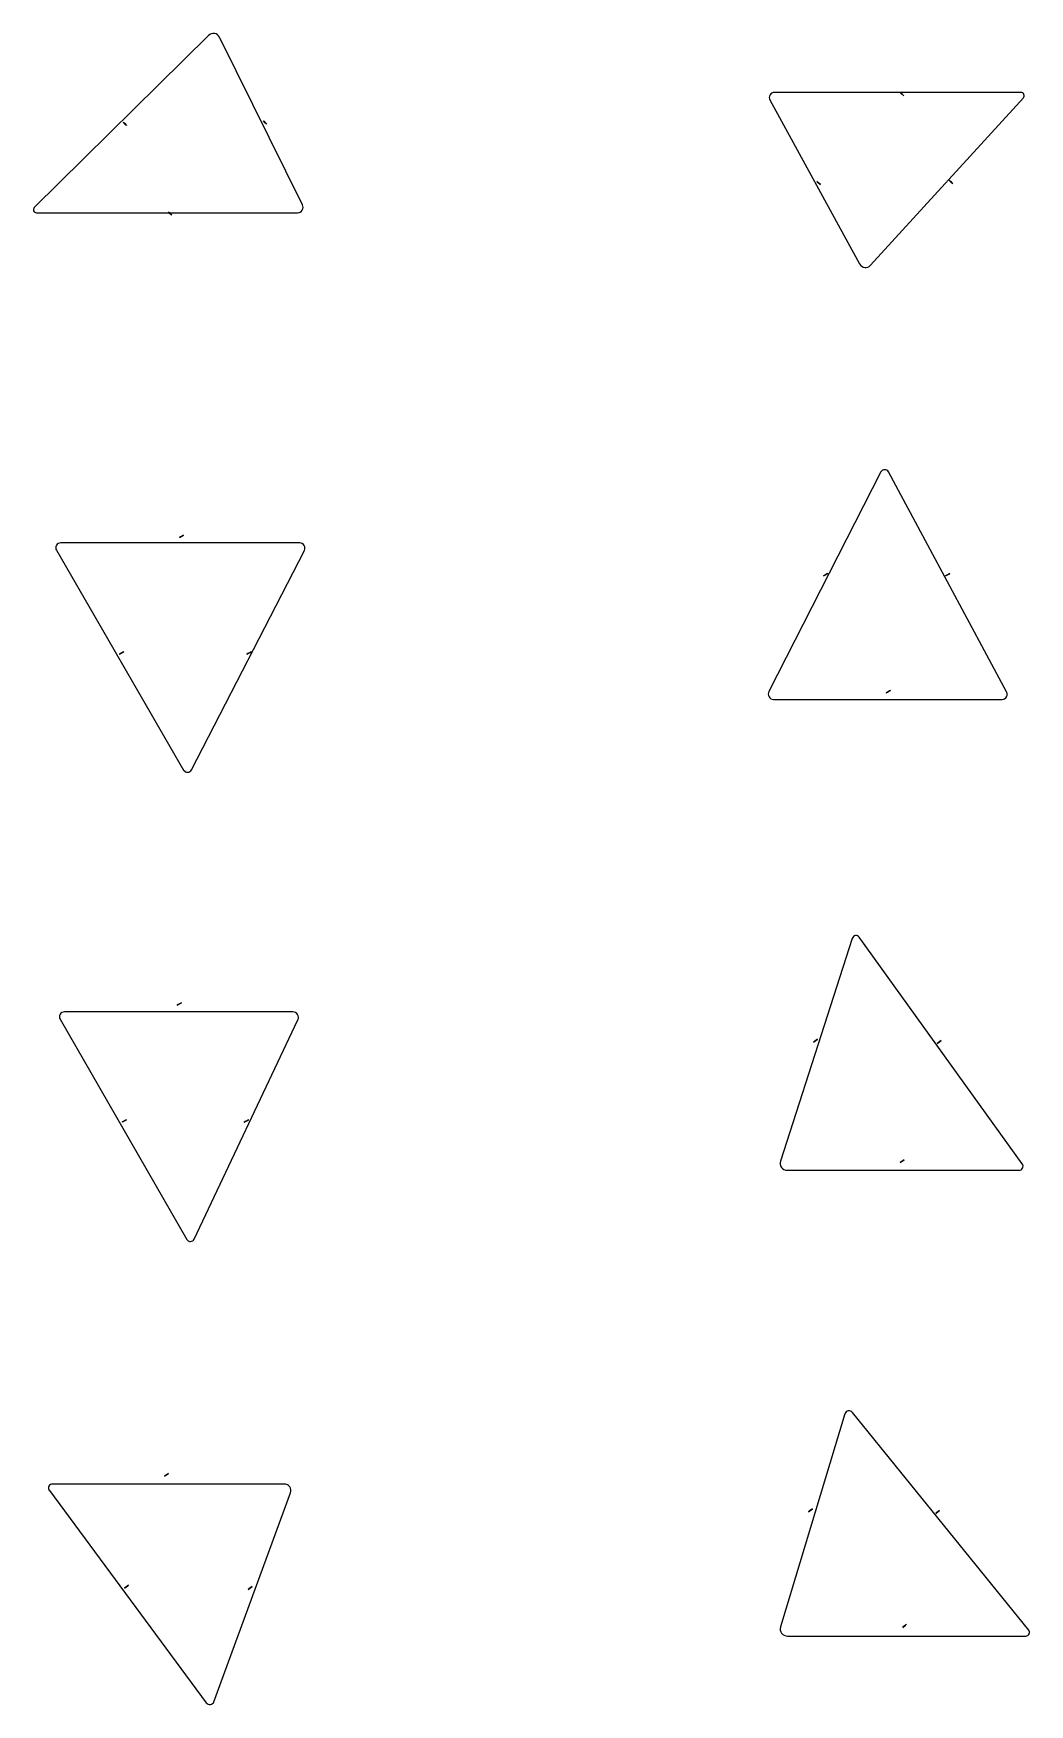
# Model space of a CAD drawing. Header units: metres. Extents: x -1 to 145, y -1 to 19.
# Drawn here: x 53.36 to 57.61, y 7.38 to 14.51 of the extents above; entities that cross this region are included whole.
import ezdxf

# ---------------------------------------------------------------- set-up
doc = ezdxf.new("R2010")
doc.units = ezdxf.units.M
doc.layers.add('LABELS', color=1, linetype='CONTINUOUS')
doc.layers.add('SHAPES', color=3, linetype='CONTINUOUS')

msp = doc.modelspace()

# ---------------------------------------------------------------- linework, layer by layer
at = {"layer": 'LABELS'}
for p, q in [((57.0576, 14.2538), (57.0599, 14.2517)), ((57.0636, 14.2483), (57.0576, 14.2538)), ((57.0576, 14.2538), (57.0599, 14.2517)), ((57.0636, 14.2483), (57.0576, 14.2538)), ((57.0599, 14.2517), (57.0606, 14.251)), ((57.0606, 14.251), (57.0599, 14.2517)), ((57.0599, 14.2517), (57.0646, 14.2474)), ((57.0677, 14.2446), (57.0599, 14.2517)), ((57.0599, 14.2517), (57.0684, 14.244)), ((57.0606, 14.251), (57.0599, 14.2517)), ((57.0599, 14.2517), (57.0646, 14.2474)), ((57.0677, 14.2446), (57.0599, 14.2517)), ((57.0599, 14.2517), (57.0684, 14.244)), ((57.0606, 14.251), (57.066, 14.2461)), ((57.066, 14.2461), (57.0606, 14.251)), ((57.066, 14.2461), (57.0606, 14.251)), ((57.067, 14.2452), (57.0623, 14.2495)), ((57.0623, 14.2495), (57.066, 14.2461)), ((57.0684, 14.244), (57.0623, 14.2495)), ((57.067, 14.2452), (57.0623, 14.2495)), ((57.0623, 14.2495), (57.066, 14.2461)), ((57.066, 14.2461), (57.0636, 14.2483)), ((57.066, 14.2461), (57.0636, 14.2483)), ((57.066, 14.2461), (57.0646, 14.2474)), ((57.0646, 14.2474), (57.07, 14.2424)), ((57.0646, 14.2474), (57.07, 14.2424)), ((57.0646, 14.2474), (57.07, 14.2424)), ((57.0707, 14.2418), (57.066, 14.2461)), ((57.0707, 14.2418), (57.066, 14.2461)), ((57.0731, 14.2397), (57.067, 14.2452)), ((57.0731, 14.2397), (57.067, 14.2452)), ((57.0684, 14.244), (57.0731, 14.2397)), ((57.0684, 14.244), (57.0731, 14.2397)), ((57.07, 14.2424), (57.0707, 14.2418)), ((57.07, 14.2424), (57.0707, 14.2418)), ((57.07, 14.2424), (57.0707, 14.2418)), ((53.7465, 14.1272), (53.7494, 14.1243)), ((53.7523, 14.1213), (53.7465, 14.1272)), ((53.7465, 14.1272), (53.7489, 14.1249)), ((53.7465, 14.1272), (53.7489, 14.1249)), ((53.7523, 14.1213), (53.7465, 14.1272)), ((53.7523, 14.1213), (53.7465, 14.1272)), ((53.7465, 14.1272), (53.7489, 14.1249)), ((53.7494, 14.1243), (53.7489, 14.1249)), ((53.7489, 14.1249), (53.7535, 14.1205)), ((53.7564, 14.1176), (53.7489, 14.1249)), ((53.7489, 14.1249), (53.7587, 14.1154)), ((53.7494, 14.1243), (53.7489, 14.1249)), ((53.7489, 14.1249), (53.7535, 14.1205)), ((53.7564, 14.1176), (53.7489, 14.1249)), ((53.7489, 14.1249), (53.757, 14.1169)), ((53.7489, 14.1249), (53.7616, 14.1125)), ((53.7494, 14.1243), (53.7489, 14.1249)), ((53.7489, 14.1249), (53.7535, 14.1205)), ((53.7564, 14.1176), (53.7489, 14.1249)), ((53.7494, 14.1243), (53.7546, 14.1191)), ((53.7546, 14.1191), (53.7494, 14.1243)), ((53.7546, 14.1191), (53.7494, 14.1243)), ((53.7546, 14.1191), (53.7494, 14.1243)), ((53.757, 14.1169), (53.7512, 14.1227)), ((53.7558, 14.1183), (53.7512, 14.1227)), ((53.7512, 14.1227), (53.7546, 14.1191)), ((53.757, 14.1169), (53.7512, 14.1227)), ((53.7546, 14.1191), (53.7523, 14.1213)), ((53.7546, 14.1191), (53.7523, 14.1213)), ((53.7535, 14.1205), (53.7587, 14.1154)), ((53.7535, 14.1205), (53.7587, 14.1154)), ((53.7535, 14.1205), (53.7587, 14.1154)), ((53.7546, 14.1191), (53.7593, 14.1147)), ((53.7593, 14.1147), (53.7546, 14.1191)), ((53.7593, 14.1147), (53.7546, 14.1191)), ((53.7593, 14.1147), (53.7546, 14.1191)), ((53.7587, 14.1154), (53.7558, 14.1183)), ((53.7616, 14.1125), (53.7558, 14.1183)), ((53.7616, 14.1125), (53.7558, 14.1183)), ((53.757, 14.1169), (53.7616, 14.1125)), ((53.7593, 14.1147), (53.7587, 14.1154)), ((53.7587, 14.1154), (53.7593, 14.1147)), ((53.7587, 14.1154), (53.7593, 14.1147)), ((53.7587, 14.1154), (53.7593, 14.1147)), ((54.343, 14.1327), (54.3459, 14.1298)), ((54.3488, 14.1269), (54.343, 14.1327)), ((54.343, 14.1327), (54.3454, 14.1305)), ((54.343, 14.1327), (54.3454, 14.1305)), ((54.3488, 14.1269), (54.343, 14.1327)), ((54.3488, 14.1269), (54.343, 14.1327)), ((54.343, 14.1327), (54.3454, 14.1305)), ((54.3459, 14.1298), (54.3454, 14.1305)), ((54.3454, 14.1305), (54.35, 14.126)), ((54.3529, 14.1231), (54.3454, 14.1305)), ((54.3454, 14.1305), (54.3552, 14.1209)), ((54.3459, 14.1298), (54.3454, 14.1305)), ((54.3454, 14.1305), (54.35, 14.126)), ((54.3529, 14.1231), (54.3454, 14.1305)), ((54.3454, 14.1305), (54.3535, 14.1224)), ((54.3454, 14.1305), (54.3581, 14.118)), ((54.3459, 14.1298), (54.3511, 14.1247)), ((54.3511, 14.1247), (54.3459, 14.1298)), ((54.3511, 14.1247), (54.3459, 14.1298)), ((54.3511, 14.1247), (54.3459, 14.1298)), ((54.3459, 14.1298), (54.3552, 14.1209)), ((54.3535, 14.1224), (54.3477, 14.1283)), ((54.3523, 14.1238), (54.3477, 14.1283)), ((54.3477, 14.1283), (54.3511, 14.1247)), ((54.3535, 14.1224), (54.3477, 14.1283)), ((54.3511, 14.1247), (54.3488, 14.1269)), ((54.3511, 14.1247), (54.3488, 14.1269)), ((54.35, 14.126), (54.3552, 14.1209)), ((54.35, 14.126), (54.3552, 14.1209)), ((54.3511, 14.1247), (54.3558, 14.1202)), ((54.3558, 14.1202), (54.3511, 14.1247)), ((54.3558, 14.1202), (54.3511, 14.1247)), ((54.3552, 14.1209), (54.3523, 14.1238)), ((54.3581, 14.118), (54.3523, 14.1238)), ((54.3581, 14.118), (54.3523, 14.1238)), ((54.3581, 14.118), (54.3523, 14.1238)), ((54.3535, 14.1224), (54.3581, 14.118)), ((54.3558, 14.1202), (54.3552, 14.1209)), ((54.3552, 14.1209), (54.3558, 14.1202)), ((54.3552, 14.1209), (54.3558, 14.1202)), ((54.3552, 14.1209), (54.3581, 14.118)), ((56.7019, 13.875), (56.7049, 13.8723)), ((56.7079, 13.8695), (56.7019, 13.875)), ((56.7019, 13.875), (56.7042, 13.8729)), ((56.7019, 13.875), (56.7042, 13.8729)), ((56.7079, 13.8695), (56.7019, 13.875)), ((56.7079, 13.8695), (56.7019, 13.875)), ((56.7019, 13.875), (56.7042, 13.8729)), ((56.7049, 13.8723), (56.7042, 13.8729)), ((56.7042, 13.8729), (56.7089, 13.8686)), ((56.712, 13.8658), (56.7042, 13.8729)), ((56.7042, 13.8729), (56.7143, 13.8636)), ((56.7049, 13.8723), (56.7042, 13.8729)), ((56.7042, 13.8729), (56.7089, 13.8686)), ((56.712, 13.8658), (56.7042, 13.8729)), ((56.7042, 13.8729), (56.7126, 13.8652)), ((56.7042, 13.8729), (56.7174, 13.8609)), ((56.7049, 13.8723), (56.7103, 13.8673)), ((56.7103, 13.8673), (56.7049, 13.8723)), ((56.7103, 13.8673), (56.7049, 13.8723)), ((56.7103, 13.8673), (56.7049, 13.8723)), ((56.7049, 13.8723), (56.7143, 13.8636)), ((56.7126, 13.8652), (56.7066, 13.8707)), ((56.7113, 13.8664), (56.7066, 13.8707)), ((56.7066, 13.8707), (56.7103, 13.8673)), ((56.7126, 13.8652), (56.7066, 13.8707)), ((56.7103, 13.8673), (56.7079, 13.8695)), ((56.7103, 13.8673), (56.7079, 13.8695)), ((56.7089, 13.8686), (56.7143, 13.8636)), ((56.7089, 13.8686), (56.7143, 13.8636)), ((56.7103, 13.8673), (56.715, 13.863)), ((56.715, 13.863), (56.7103, 13.8673)), ((56.715, 13.863), (56.7103, 13.8673)), ((56.7143, 13.8636), (56.7113, 13.8664)), ((56.7174, 13.8609), (56.7113, 13.8664)), ((56.7174, 13.8609), (56.7113, 13.8664)), ((56.7174, 13.8609), (56.7113, 13.8664)), ((56.7126, 13.8652), (56.7174, 13.8609)), ((56.715, 13.863), (56.7143, 13.8636)), ((56.7143, 13.8636), (56.715, 13.863)), ((56.7143, 13.8636), (56.715, 13.863)), ((56.7143, 13.8636), (56.7174, 13.8609)), ((57.2659, 13.8791), (57.269, 13.8763)), ((57.272, 13.8735), (57.2659, 13.8791)), ((57.2659, 13.8791), (57.2683, 13.8769)), ((57.2659, 13.8791), (57.2683, 13.8769)), ((57.272, 13.8735), (57.2659, 13.8791)), ((57.272, 13.8735), (57.2659, 13.8791)), ((57.2659, 13.8791), (57.2683, 13.8769)), ((57.272, 13.8735), (57.2659, 13.8791)), ((57.2659, 13.8791), (57.2683, 13.8769)), ((57.269, 13.8763), (57.2683, 13.8769)), ((57.2683, 13.8769), (57.273, 13.8726)), ((57.276, 13.8698), (57.2683, 13.8769)), ((57.2683, 13.8769), (57.2784, 13.8677)), ((57.269, 13.8763), (57.2683, 13.8769)), ((57.2683, 13.8769), (57.273, 13.8726)), ((57.276, 13.8698), (57.2683, 13.8769)), ((57.2683, 13.8769), (57.2767, 13.8692)), ((57.2683, 13.8769), (57.2814, 13.8649)), ((57.2683, 13.8769), (57.2814, 13.8649)), ((57.269, 13.8763), (57.2744, 13.8714)), ((57.2744, 13.8714), (57.269, 13.8763)), ((57.2744, 13.8714), (57.269, 13.8763)), ((57.2767, 13.8692), (57.2706, 13.8748)), ((57.2754, 13.8705), (57.2706, 13.8748)), ((57.2706, 13.8748), (57.2744, 13.8714)), ((57.2767, 13.8692), (57.2706, 13.8748)), ((57.2744, 13.8714), (57.272, 13.8735)), ((57.2744, 13.8714), (57.272, 13.8735)), ((57.273, 13.8726), (57.2784, 13.8677)), ((57.273, 13.8726), (57.2784, 13.8677)), ((57.2744, 13.8714), (57.2791, 13.8671)), ((57.2791, 13.8671), (57.2744, 13.8714)), ((57.2791, 13.8671), (57.2744, 13.8714)), ((57.2784, 13.8677), (57.2754, 13.8705)), ((57.2814, 13.8649), (57.2754, 13.8705)), ((57.2814, 13.8649), (57.2754, 13.8705)), ((57.2814, 13.8649), (57.2754, 13.8705)), ((57.2767, 13.8692), (57.2814, 13.8649)), ((57.2791, 13.8671), (57.2784, 13.8677)), ((57.2784, 13.8677), (57.2791, 13.8671)), ((57.2784, 13.8677), (57.2791, 13.8671)), ((53.9447, 13.7387), (53.9389, 13.7445)), ((53.9389, 13.7445), (53.9413, 13.7423)), ((53.9482, 13.7356), (53.9389, 13.7445)), ((53.9389, 13.7445), (53.9517, 13.732)), ((53.9413, 13.7423), (53.9418, 13.7416)), ((53.9418, 13.7416), (53.9413, 13.7423)), ((53.9413, 13.7423), (53.9459, 13.7378)), ((53.9488, 13.7349), (53.9413, 13.7423)), ((53.9413, 13.7423), (53.9511, 13.7327)), ((53.9418, 13.7416), (53.947, 13.7364)), ((53.947, 13.7364), (53.9418, 13.7416)), ((53.947, 13.7364), (53.9418, 13.7416)), ((53.9418, 13.7416), (53.9511, 13.7327)), ((53.9493, 13.7342), (53.9436, 13.74)), ((53.947, 13.7364), (53.9447, 13.7387)), ((53.947, 13.7364), (53.9459, 13.7378)), ((53.9459, 13.7378), (53.9511, 13.7327)), ((53.9459, 13.7378), (53.9511, 13.7327)), ((53.9517, 13.732), (53.9459, 13.7378)), ((53.9517, 13.732), (53.947, 13.7364)), ((53.954, 13.7298), (53.9482, 13.7356)), ((53.9511, 13.7327), (53.9517, 13.732)), ((53.9511, 13.7327), (53.9517, 13.732)), ((53.9511, 13.7327), (53.954, 13.7298)), ((53.9855, 12.3565), (54.0039, 12.3663)), ((53.9901, 12.359), (53.9855, 12.3565)), ((53.9855, 12.3565), (53.9901, 12.359)), ((53.9855, 12.3565), (53.9901, 12.359)), ((53.9901, 12.359), (53.9855, 12.3565)), ((53.9901, 12.359), (53.9855, 12.3565)), ((53.9855, 12.3565), (53.9901, 12.359)), ((53.9901, 12.359), (53.9855, 12.3565)), ((53.9855, 12.3565), (53.9901, 12.359)), ((53.9901, 12.359), (53.9855, 12.3565)), ((53.9855, 12.3565), (53.9855, 12.3565)), ((53.9901, 12.359), (54.0039, 12.3663)), ((53.9901, 12.359), (53.9993, 12.3639)), ((53.9901, 12.359), (53.9993, 12.3639)), ((53.9993, 12.3639), (53.9901, 12.359)), ((53.9993, 12.3639), (53.9901, 12.359)), ((53.9901, 12.359), (53.9993, 12.3639)), ((53.9993, 12.3639), (53.9901, 12.359)), ((53.9993, 12.3639), (53.9901, 12.359)), ((53.9947, 12.3614), (53.9947, 12.3614)), ((53.9993, 12.3639), (54.0039, 12.3663)), ((54.0039, 12.3663), (53.9993, 12.3639)), ((53.9993, 12.3639), (54.0039, 12.3663)), ((54.0039, 12.3663), (53.9993, 12.3639)), ((53.9993, 12.3639), (54.0039, 12.3663)), ((54.0039, 12.3663), (53.9993, 12.3639)), ((54.0039, 12.3663), (54.0039, 12.3663)), ((54.0039, 12.3663), (54.0039, 12.3663)), ((56.7311, 12.1933), (56.7495, 12.2032)), ((56.7311, 12.1933), (56.7357, 12.1958)), ((56.7311, 12.1933), (56.7357, 12.1958)), ((56.7357, 12.1958), (56.7311, 12.1933)), ((56.7311, 12.1933), (56.7357, 12.1958)), ((56.7311, 12.1933), (56.7357, 12.1958)), ((56.7357, 12.1958), (56.7311, 12.1933)), ((56.7357, 12.1958), (56.7311, 12.1933)), ((56.7311, 12.1933), (56.7357, 12.1958)), ((56.7357, 12.1958), (56.7311, 12.1933)), ((56.7311, 12.1933), (56.7357, 12.1958)), ((56.7357, 12.1958), (56.7311, 12.1933)), ((56.7311, 12.1933), (56.7311, 12.1933)), ((56.7311, 12.1933), (56.7311, 12.1933)), ((56.7311, 12.1933), (56.7311, 12.1933)), ((56.7311, 12.1933), (56.7311, 12.1933)), ((56.7357, 12.1958), (56.7495, 12.2032)), ((56.7357, 12.1958), (56.7495, 12.2032)), ((56.7357, 12.1958), (56.7449, 12.2007)), ((56.7357, 12.1958), (56.7449, 12.2007)), ((56.7449, 12.2007), (56.7357, 12.1958)), ((56.7449, 12.2007), (56.7357, 12.1958)), ((56.7449, 12.2007), (56.7357, 12.1958)), ((56.7357, 12.1958), (56.7449, 12.2007)), ((56.7449, 12.2007), (56.7357, 12.1958)), ((56.7449, 12.2007), (56.7357, 12.1958)), ((56.7357, 12.1958), (56.7403, 12.1983)), ((56.7357, 12.1958), (56.7403, 12.1983)), ((56.7403, 12.1983), (56.7357, 12.1958)), ((56.7357, 12.1958), (56.7357, 12.1958)), ((56.7403, 12.1983), (56.7495, 12.2032)), ((56.7495, 12.2032), (56.7403, 12.1983)), ((56.7403, 12.1983), (56.7403, 12.1983)), ((56.7403, 12.1983), (56.7403, 12.1983)), ((56.7449, 12.2007), (56.7495, 12.2032)), ((56.7449, 12.2007), (56.7495, 12.2032)), ((56.7495, 12.2032), (56.7449, 12.2007)), ((56.7495, 12.2032), (56.7449, 12.2007)), ((56.7449, 12.2007), (56.7495, 12.2032)), ((56.7495, 12.2032), (56.7449, 12.2007)), ((56.7495, 12.2032), (56.7495, 12.2032)), ((56.7495, 12.2032), (56.7495, 12.2032)), ((56.7495, 12.2032), (56.7495, 12.2032)), ((56.7495, 12.2032), (56.7495, 12.2032)), ((56.7495, 12.2032), (56.7495, 12.2032)), ((57.251, 12.1931), (57.2556, 12.1956)), ((57.251, 12.1931), (57.2556, 12.1956)), ((57.2556, 12.1956), (57.251, 12.1931)), ((57.251, 12.1931), (57.2556, 12.1956)), ((57.251, 12.1931), (57.2556, 12.1956)), ((57.2556, 12.1956), (57.251, 12.1931)), ((57.2556, 12.1956), (57.251, 12.1931)), ((57.251, 12.1931), (57.2556, 12.1956)), ((57.251, 12.1931), (57.2556, 12.1956)), ((57.251, 12.1931), (57.2556, 12.1956)), ((57.2556, 12.1956), (57.251, 12.1931)), ((57.251, 12.1931), (57.251, 12.1931)), ((57.251, 12.1931), (57.251, 12.1931)), ((57.251, 12.1931), (57.251, 12.1931)), ((57.251, 12.1931), (57.251, 12.1931)), ((57.2556, 12.1956), (57.2694, 12.203)), ((57.2556, 12.1956), (57.2694, 12.203)), ((57.2556, 12.1956), (57.2694, 12.203)), ((57.2556, 12.1956), (57.2648, 12.2005)), ((57.2556, 12.1956), (57.2648, 12.2005)), ((57.2648, 12.2005), (57.2556, 12.1956)), ((57.2648, 12.2005), (57.2556, 12.1956)), ((57.2648, 12.2005), (57.2556, 12.1956)), ((57.2556, 12.1956), (57.2648, 12.2005)), ((57.2648, 12.2005), (57.2556, 12.1956)), ((57.2648, 12.2005), (57.2556, 12.1956)), ((57.2556, 12.1956), (57.2648, 12.2005)), ((57.2648, 12.2005), (57.2556, 12.1956)), ((57.2648, 12.2005), (57.2556, 12.1956)), ((57.2556, 12.1956), (57.2602, 12.1981)), ((57.2556, 12.1956), (57.2556, 12.1956)), ((57.2602, 12.1981), (57.2602, 12.1981)), ((57.2602, 12.1981), (57.2602, 12.1981)), ((57.2648, 12.2005), (57.2694, 12.203)), ((57.2648, 12.2005), (57.2694, 12.203)), ((57.2694, 12.203), (57.2648, 12.2005)), ((57.2694, 12.203), (57.2648, 12.2005)), ((57.2648, 12.2005), (57.2694, 12.203)), ((57.2694, 12.203), (57.2648, 12.2005)), ((57.2648, 12.2005), (57.2694, 12.203)), ((57.2694, 12.203), (57.2648, 12.2005)), ((57.2694, 12.203), (57.2694, 12.203)), ((57.2694, 12.203), (57.2694, 12.203)), ((57.2694, 12.203), (57.2694, 12.203)), ((53.7306, 11.8593), (53.749, 11.8691)), ((53.7306, 11.8593), (53.7352, 11.8617)), ((53.7306, 11.8593), (53.7352, 11.8617)), ((53.7352, 11.8617), (53.7306, 11.8593)), ((53.7306, 11.8593), (53.7352, 11.8617)), ((53.7306, 11.8593), (53.7352, 11.8617)), ((53.7352, 11.8617), (53.7306, 11.8593)), ((53.7352, 11.8617), (53.7306, 11.8593)), ((53.7306, 11.8593), (53.7352, 11.8617)), ((53.7352, 11.8617), (53.7306, 11.8593)), ((53.7352, 11.8617), (53.7306, 11.8593)), ((53.7306, 11.8593), (53.7352, 11.8617)), ((53.7306, 11.8593), (53.7306, 11.8593)), ((53.7306, 11.8593), (53.7306, 11.8593)), ((53.7306, 11.8593), (53.7306, 11.8593)), ((53.7352, 11.8617), (53.749, 11.8691)), ((53.7352, 11.8617), (53.749, 11.8691)), ((53.7352, 11.8617), (53.7444, 11.8666)), ((53.7352, 11.8617), (53.7444, 11.8666)), ((53.7444, 11.8666), (53.7352, 11.8617)), ((53.7444, 11.8666), (53.7352, 11.8617)), ((53.7444, 11.8666), (53.7352, 11.8617)), ((53.7352, 11.8617), (53.7444, 11.8666)), ((53.7444, 11.8666), (53.7352, 11.8617)), ((53.7444, 11.8666), (53.7352, 11.8617)), ((53.7444, 11.8666), (53.7352, 11.8617)), ((53.7352, 11.8617), (53.7398, 11.8642)), ((53.7352, 11.8617), (53.7398, 11.8642)), ((53.7352, 11.8617), (53.7352, 11.8617)), ((53.7398, 11.8642), (53.7444, 11.8666)), ((53.7444, 11.8666), (53.7398, 11.8642)), ((53.7398, 11.8642), (53.7398, 11.8642)), ((53.7398, 11.8642), (53.7398, 11.8642)), ((53.7444, 11.8666), (53.749, 11.8691)), ((53.7444, 11.8666), (53.749, 11.8691)), ((53.749, 11.8691), (53.7444, 11.8666)), ((53.749, 11.8691), (53.7444, 11.8666)), ((53.7444, 11.8666), (53.749, 11.8691)), ((53.749, 11.8691), (53.7444, 11.8666)), ((53.749, 11.8691), (53.7444, 11.8666)), ((53.749, 11.8691), (53.749, 11.8691)), ((53.749, 11.8691), (53.749, 11.8691)), ((53.749, 11.8691), (53.749, 11.8691)), ((53.749, 11.8691), (53.749, 11.8691)), ((53.749, 11.8691), (53.749, 11.8691)), ((54.2729, 11.8588), (54.2913, 11.8686)), ((54.2729, 11.8588), (54.2775, 11.8613)), ((54.2729, 11.8588), (54.2775, 11.8613)), ((54.2775, 11.8613), (54.2729, 11.8588)), ((54.2729, 11.8588), (54.2775, 11.8613)), ((54.2729, 11.8588), (54.2775, 11.8613)), ((54.2775, 11.8613), (54.2729, 11.8588)), ((54.2775, 11.8613), (54.2729, 11.8588)), ((54.2729, 11.8588), (54.2775, 11.8613)), ((54.2775, 11.8613), (54.2729, 11.8588)), ((54.2729, 11.8588), (54.2775, 11.8613)), ((54.2775, 11.8613), (54.2729, 11.8588)), ((54.2729, 11.8588), (54.2729, 11.8588)), ((54.2729, 11.8588), (54.2729, 11.8588)), ((54.2729, 11.8588), (54.2729, 11.8588)), ((54.2729, 11.8588), (54.2729, 11.8588)), ((54.2775, 11.8613), (54.2913, 11.8686)), ((54.2775, 11.8613), (54.2913, 11.8686)), ((54.2775, 11.8613), (54.2867, 11.8662)), ((54.2775, 11.8613), (54.2867, 11.8662)), ((54.2867, 11.8662), (54.2775, 11.8613)), ((54.2867, 11.8662), (54.2775, 11.8613)), ((54.2867, 11.8662), (54.2775, 11.8613)), ((54.2775, 11.8613), (54.2867, 11.8662)), ((54.2867, 11.8662), (54.2775, 11.8613)), ((54.2867, 11.8662), (54.2775, 11.8613)), ((54.2775, 11.8613), (54.2821, 11.8637)), ((54.2775, 11.8613), (54.2821, 11.8637)), ((54.2821, 11.8637), (54.2775, 11.8613)), ((54.2775, 11.8613), (54.2775, 11.8613)), ((54.2821, 11.8637), (54.2913, 11.8686)), ((54.2913, 11.8686), (54.2821, 11.8637)), ((54.2821, 11.8637), (54.2821, 11.8637)), ((54.2821, 11.8637), (54.2821, 11.8637)), ((54.2867, 11.8662), (54.2913, 11.8686)), ((54.2867, 11.8662), (54.2913, 11.8686)), ((54.2913, 11.8686), (54.2867, 11.8662)), ((54.2913, 11.8686), (54.2867, 11.8662)), ((54.2867, 11.8662), (54.2913, 11.8686)), ((54.2913, 11.8686), (54.2867, 11.8662)), ((54.2913, 11.8686), (54.2913, 11.8686)), ((54.2913, 11.8686), (54.2913, 11.8686)), ((54.2913, 11.8686), (54.2913, 11.8686)), ((54.2913, 11.8686), (54.2913, 11.8686)), ((54.2913, 11.8686), (54.2913, 11.8686)), ((56.9981, 11.6946), (57.0165, 11.7045)), ((57.0027, 11.6971), (56.9981, 11.6946)), ((56.9981, 11.6946), (57.0027, 11.6971)), ((56.9981, 11.6946), (57.0027, 11.6971)), ((57.0027, 11.6971), (56.9981, 11.6946)), ((56.9981, 11.6946), (57.0027, 11.6971)), ((57.0027, 11.6971), (56.9981, 11.6946)), ((56.9981, 11.6946), (57.0027, 11.6971)), ((57.0027, 11.6971), (56.9981, 11.6946)), ((56.9981, 11.6946), (56.9981, 11.6946)), ((57.0027, 11.6971), (57.0165, 11.7045)), ((57.0027, 11.6971), (57.0119, 11.702)), ((57.0027, 11.6971), (57.0119, 11.702)), ((57.0119, 11.702), (57.0027, 11.6971)), ((57.0119, 11.702), (57.0027, 11.6971)), ((57.0119, 11.702), (57.0027, 11.6971)), ((57.0027, 11.6971), (57.0119, 11.702)), ((57.0119, 11.702), (57.0027, 11.6971)), ((57.0119, 11.702), (57.0027, 11.6971)), ((57.0027, 11.6971), (57.0073, 11.6996)), ((57.0027, 11.6971), (57.0027, 11.6971)), ((57.0073, 11.6996), (57.0073, 11.6996)), ((57.0119, 11.702), (57.0165, 11.7045)), ((57.0165, 11.7045), (57.0119, 11.702)), ((57.0119, 11.702), (57.0165, 11.7045)), ((57.0165, 11.7045), (57.0119, 11.702)), ((57.0165, 11.7045), (57.0119, 11.702)), ((57.0119, 11.702), (57.0165, 11.7045)), ((57.0165, 11.7045), (57.0119, 11.702)), ((57.0165, 11.7045), (57.0165, 11.7045)), ((57.0165, 11.7045), (57.0165, 11.7045)), ((57.0165, 11.7045), (57.0165, 11.7045)), ((53.976, 10.3624), (53.9943, 10.3723)), ((53.9805, 10.3649), (53.976, 10.3624)), ((53.976, 10.3624), (53.9805, 10.3649)), ((53.976, 10.3624), (53.9805, 10.3649)), ((53.9805, 10.3649), (53.976, 10.3624)), ((53.976, 10.3624), (53.9805, 10.3649)), ((53.9805, 10.3649), (53.976, 10.3624)), ((53.976, 10.3624), (53.9805, 10.3649)), ((53.9805, 10.3649), (53.976, 10.3624)), ((53.976, 10.3624), (53.976, 10.3624)), ((53.9805, 10.3649), (53.9943, 10.3723)), ((53.9805, 10.3649), (53.9897, 10.3698)), ((53.9805, 10.3649), (53.9897, 10.3698)), ((53.9897, 10.3698), (53.9805, 10.3649)), ((53.9897, 10.3698), (53.9805, 10.3649)), ((53.9897, 10.3698), (53.9805, 10.3649)), ((53.9805, 10.3649), (53.9897, 10.3698)), ((53.9897, 10.3698), (53.9805, 10.3649)), ((53.9897, 10.3698), (53.9805, 10.3649)), ((53.9805, 10.3649), (53.9851, 10.3674)), ((53.9805, 10.3649), (53.9805, 10.3649)), ((53.9851, 10.3674), (53.9851, 10.3674)), ((53.9897, 10.3698), (53.9943, 10.3723)), ((53.9943, 10.3723), (53.9897, 10.3698)), ((53.9897, 10.3698), (53.9943, 10.3723)), ((53.9943, 10.3723), (53.9897, 10.3698)), ((53.9943, 10.3723), (53.9897, 10.3698)), ((53.9897, 10.3698), (53.9943, 10.3723)), ((53.9943, 10.3723), (53.9897, 10.3698)), ((53.9943, 10.3723), (53.9943, 10.3723)), ((53.9943, 10.3723), (53.9943, 10.3723)), ((53.9943, 10.3723), (53.9943, 10.3723)), ((56.6884, 10.2048), (56.7054, 10.217)), ((56.6884, 10.2048), (56.6927, 10.2079)), ((56.6884, 10.2048), (56.6927, 10.2079)), ((56.6927, 10.2079), (56.6884, 10.2048)), ((56.6884, 10.2048), (56.6927, 10.2079)), ((56.6884, 10.2048), (56.6927, 10.2079)), ((56.6927, 10.2079), (56.6884, 10.2048)), ((56.6884, 10.2048), (56.6927, 10.2079)), ((56.6927, 10.2079), (56.6884, 10.2048)), ((56.6884, 10.2048), (56.6927, 10.2079)), ((56.6927, 10.2079), (56.6884, 10.2048)), ((56.6884, 10.2048), (56.6884, 10.2048)), ((56.6884, 10.2048), (56.6884, 10.2048)), ((56.6884, 10.2048), (56.6884, 10.2048)), ((56.6884, 10.2048), (56.6884, 10.2048)), ((56.6927, 10.2079), (56.7054, 10.217)), ((56.6927, 10.2079), (56.7011, 10.2139)), ((56.6927, 10.2079), (56.7011, 10.2139)), ((56.7011, 10.2139), (56.6927, 10.2079)), ((56.7011, 10.2139), (56.6927, 10.2079)), ((56.6927, 10.2079), (56.7011, 10.2139)), ((56.6927, 10.2079), (56.7011, 10.2139)), ((56.7011, 10.2139), (56.6927, 10.2079)), ((56.7011, 10.2139), (56.6927, 10.2079)), ((56.7011, 10.2139), (56.6927, 10.2079)), ((56.6927, 10.2079), (56.6969, 10.2109)), ((56.6927, 10.2079), (56.6969, 10.2109)), ((56.6969, 10.2109), (56.6927, 10.2079)), ((56.6927, 10.2079), (56.6927, 10.2079)), ((56.6927, 10.2079), (56.6927, 10.2079)), ((56.6969, 10.2109), (56.7054, 10.217)), ((56.7054, 10.217), (56.6969, 10.2109)), ((56.6969, 10.2109), (56.6969, 10.2109)), ((56.6969, 10.2109), (56.6969, 10.2109)), ((56.7011, 10.2139), (56.7054, 10.217)), ((56.7011, 10.2139), (56.7054, 10.217)), ((56.7054, 10.217), (56.7011, 10.2139)), ((56.7011, 10.2139), (56.7054, 10.217)), ((56.7011, 10.2139), (56.7054, 10.217)), ((56.7054, 10.217), (56.7011, 10.2139)), ((56.7054, 10.217), (56.7011, 10.2139)), ((56.7054, 10.217), (56.7054, 10.217)), ((56.7054, 10.217), (56.7054, 10.217)), ((56.7054, 10.217), (56.7054, 10.217)), ((56.7054, 10.217), (56.7054, 10.217)), ((56.7054, 10.217), (56.7054, 10.217)), ((56.7054, 10.217), (56.7054, 10.217)), ((57.2153, 10.1991), (57.2195, 10.2021)), ((57.2153, 10.1991), (57.2195, 10.2021)), ((57.2195, 10.2021), (57.2153, 10.1991)), ((57.2153, 10.1991), (57.2195, 10.2021)), ((57.2153, 10.1991), (57.2195, 10.2021)), ((57.2195, 10.2021), (57.2153, 10.1991)), ((57.2153, 10.1991), (57.2195, 10.2021)), ((57.2153, 10.1991), (57.2195, 10.2021)), ((57.2153, 10.1991), (57.2195, 10.2021)), ((57.2195, 10.2021), (57.2153, 10.1991)), ((57.2153, 10.1991), (57.2153, 10.1991)), ((57.2153, 10.1991), (57.2153, 10.1991)), ((57.2153, 10.1991), (57.2153, 10.1991)), ((57.2153, 10.1991), (57.2153, 10.1991)), ((57.2195, 10.2021), (57.2322, 10.2112)), ((57.2195, 10.2021), (57.2322, 10.2112)), ((57.2195, 10.2021), (57.228, 10.2082)), ((57.2195, 10.2021), (57.228, 10.2082)), ((57.228, 10.2082), (57.2195, 10.2021)), ((57.228, 10.2082), (57.2195, 10.2021)), ((57.2195, 10.2021), (57.228, 10.2082)), ((57.2195, 10.2021), (57.228, 10.2082)), ((57.228, 10.2082), (57.2195, 10.2021)), ((57.228, 10.2082), (57.2195, 10.2021)), ((57.228, 10.2082), (57.2195, 10.2021)), ((57.2195, 10.2021), (57.228, 10.2082)), ((57.228, 10.2082), (57.2195, 10.2021)), ((57.228, 10.2082), (57.2195, 10.2021)), ((57.2195, 10.2021), (57.2237, 10.2052)), ((57.2195, 10.2021), (57.2195, 10.2021)), ((57.2195, 10.2021), (57.2195, 10.2021)), ((57.2237, 10.2052), (57.2237, 10.2052)), ((57.2237, 10.2052), (57.2237, 10.2052)), ((57.228, 10.2082), (57.2322, 10.2112)), ((57.228, 10.2082), (57.2322, 10.2112)), ((57.2322, 10.2112), (57.228, 10.2082)), ((57.228, 10.2082), (57.2322, 10.2112)), ((57.228, 10.2082), (57.2322, 10.2112)), ((57.2322, 10.2112), (57.228, 10.2082)), ((57.2322, 10.2112), (57.228, 10.2082)), ((57.228, 10.2082), (57.2322, 10.2112)), ((57.2322, 10.2112), (57.228, 10.2082)), ((57.2322, 10.2112), (57.2322, 10.2112)), ((57.2322, 10.2112), (57.2322, 10.2112)), ((57.2322, 10.2112), (57.2322, 10.2112)), ((57.2322, 10.2112), (57.2322, 10.2112)), ((53.7418, 9.8643), (53.7602, 9.8742)), ((53.7418, 9.8643), (53.7464, 9.8668)), ((53.7418, 9.8643), (53.7464, 9.8668)), ((53.7464, 9.8668), (53.7418, 9.8643)), ((53.7418, 9.8643), (53.7464, 9.8668)), ((53.7418, 9.8643), (53.7464, 9.8668)), ((53.7464, 9.8668), (53.7418, 9.8643)), ((53.7418, 9.8643), (53.7464, 9.8668)), ((53.7464, 9.8668), (53.7418, 9.8643)), ((53.7464, 9.8668), (53.7418, 9.8643)), ((53.7418, 9.8643), (53.7464, 9.8668)), ((53.7418, 9.8643), (53.7418, 9.8643)), ((53.7418, 9.8643), (53.7418, 9.8643)), ((53.7418, 9.8643), (53.7418, 9.8643)), ((53.7464, 9.8668), (53.7602, 9.8742)), ((53.7464, 9.8668), (53.7556, 9.8717)), ((53.7464, 9.8668), (53.7556, 9.8717)), ((53.7556, 9.8717), (53.7464, 9.8668)), ((53.7556, 9.8717), (53.7464, 9.8668)), ((53.7464, 9.8668), (53.7556, 9.8717)), ((53.7464, 9.8668), (53.7556, 9.8717)), ((53.7556, 9.8717), (53.7464, 9.8668)), ((53.7556, 9.8717), (53.7464, 9.8668)), ((53.7556, 9.8717), (53.7464, 9.8668)), ((53.7556, 9.8717), (53.7464, 9.8668)), ((53.7464, 9.8668), (53.751, 9.8692)), ((53.7464, 9.8668), (53.751, 9.8692)), ((53.7464, 9.8668), (53.7464, 9.8668)), ((53.7464, 9.8668), (53.7464, 9.8668)), ((53.751, 9.8692), (53.7556, 9.8717)), ((53.7556, 9.8717), (53.751, 9.8692)), ((53.751, 9.8692), (53.751, 9.8692)), ((53.751, 9.8692), (53.751, 9.8692)), ((53.7556, 9.8717), (53.7602, 9.8742)), ((53.7556, 9.8717), (53.7602, 9.8742)), ((53.7602, 9.8742), (53.7556, 9.8717)), ((53.7556, 9.8717), (53.7602, 9.8742)), ((53.7556, 9.8717), (53.7602, 9.8742)), ((53.7602, 9.8742), (53.7556, 9.8717)), ((53.7602, 9.8742), (53.7556, 9.8717)), ((53.7602, 9.8742), (53.7556, 9.8717)), ((53.7602, 9.8742), (53.7602, 9.8742)), ((53.7602, 9.8742), (53.7602, 9.8742)), ((53.7602, 9.8742), (53.7602, 9.8742)), ((53.7602, 9.8742), (53.7602, 9.8742)), ((53.7602, 9.8742), (53.7602, 9.8742)), ((53.7602, 9.8742), (53.7602, 9.8742)), ((54.2617, 9.8636), (54.28, 9.8734)), ((54.2617, 9.8636), (54.2663, 9.866)), ((54.2617, 9.8636), (54.2663, 9.866)), ((54.2663, 9.866), (54.2617, 9.8636)), ((54.2617, 9.8636), (54.2663, 9.866)), ((54.2617, 9.8636), (54.2663, 9.866)), ((54.2663, 9.866), (54.2617, 9.8636)), ((54.2617, 9.8636), (54.2663, 9.866)), ((54.2663, 9.866), (54.2617, 9.8636)), ((54.2617, 9.8636), (54.2663, 9.866)), ((54.2663, 9.866), (54.2617, 9.8636)), ((54.2617, 9.8636), (54.2617, 9.8636)), ((54.2617, 9.8636), (54.2617, 9.8636)), ((54.2617, 9.8636), (54.2617, 9.8636)), ((54.2617, 9.8636), (54.2617, 9.8636)), ((54.2663, 9.866), (54.28, 9.8734)), ((54.2663, 9.866), (54.2755, 9.871)), ((54.2663, 9.866), (54.2755, 9.871)), ((54.2755, 9.871), (54.2663, 9.866)), ((54.2755, 9.871), (54.2663, 9.866)), ((54.2663, 9.866), (54.2755, 9.871)), ((54.2663, 9.866), (54.2755, 9.871)), ((54.2755, 9.871), (54.2663, 9.866)), ((54.2755, 9.871), (54.2663, 9.866)), ((54.2755, 9.871), (54.2663, 9.866)), ((54.2663, 9.866), (54.2709, 9.8685)), ((54.2663, 9.866), (54.2709, 9.8685)), ((54.2709, 9.8685), (54.2663, 9.866)), ((54.2663, 9.866), (54.2663, 9.866)), ((54.2663, 9.866), (54.2663, 9.866)), ((54.2709, 9.8685), (54.28, 9.8734)), ((54.28, 9.8734), (54.2709, 9.8685)), ((54.2709, 9.8685), (54.2709, 9.8685)), ((54.2709, 9.8685), (54.2709, 9.8685)), ((54.2755, 9.871), (54.28, 9.8734)), ((54.2755, 9.871), (54.28, 9.8734)), ((54.28, 9.8734), (54.2755, 9.871)), ((54.2755, 9.871), (54.28, 9.8734)), ((54.2755, 9.871), (54.28, 9.8734)), ((54.28, 9.8734), (54.2755, 9.871)), ((54.28, 9.8734), (54.2755, 9.871)), ((54.28, 9.8734), (54.28, 9.8734)), ((54.28, 9.8734), (54.28, 9.8734)), ((54.28, 9.8734), (54.28, 9.8734)), ((54.28, 9.8734), (54.28, 9.8734)), ((54.28, 9.8734), (54.28, 9.8734)), ((54.28, 9.8734), (54.28, 9.8734)), ((57.0577, 9.691), (57.0746, 9.7032)), ((57.0619, 9.6941), (57.0577, 9.691)), ((57.0577, 9.691), (57.0619, 9.6941)), ((57.0577, 9.691), (57.0619, 9.6941)), ((57.0619, 9.6941), (57.0577, 9.691)), ((57.0577, 9.691), (57.0619, 9.6941)), ((57.0619, 9.6941), (57.0577, 9.691)), ((57.0577, 9.691), (57.0619, 9.6941)), ((57.0619, 9.6941), (57.0577, 9.691)), ((57.0577, 9.691), (57.0577, 9.691)), ((57.0619, 9.6941), (57.0704, 9.7001)), ((57.0619, 9.6941), (57.0704, 9.7001)), ((57.0704, 9.7001), (57.0619, 9.6941)), ((57.0704, 9.7001), (57.0619, 9.6941)), ((57.0619, 9.6941), (57.0704, 9.7001)), ((57.0619, 9.6941), (57.0704, 9.7001)), ((57.0704, 9.7001), (57.0619, 9.6941)), ((57.0704, 9.7001), (57.0619, 9.6941)), ((57.0619, 9.6941), (57.0619, 9.6941)), ((57.0662, 9.6971), (57.0662, 9.6971)), ((57.0704, 9.7001), (57.0746, 9.7032)), ((57.0746, 9.7032), (57.0704, 9.7001)), ((57.0704, 9.7001), (57.0746, 9.7032)), ((57.0746, 9.7032), (57.0704, 9.7001)), ((57.0704, 9.7001), (57.0746, 9.7032)), ((57.0704, 9.7001), (57.0746, 9.7032)), ((57.0746, 9.7032), (57.0704, 9.7001)), ((57.0746, 9.7032), (57.0746, 9.7032)), ((57.0746, 9.7032), (57.0746, 9.7032)), ((57.0746, 9.7032), (57.0746, 9.7032)), ((53.9222, 8.3537), (53.9391, 8.3659)), ((53.9265, 8.3568), (53.9222, 8.3537)), ((53.9222, 8.3537), (53.9265, 8.3568)), ((53.9222, 8.3537), (53.9265, 8.3568)), ((53.9265, 8.3568), (53.9222, 8.3537)), ((53.9222, 8.3537), (53.9265, 8.3568)), ((53.9265, 8.3568), (53.9222, 8.3537)), ((53.9222, 8.3537), (53.9265, 8.3568)), ((53.9265, 8.3568), (53.9222, 8.3537)), ((53.9222, 8.3537), (53.9222, 8.3537)), ((53.9265, 8.3568), (53.9349, 8.3628)), ((53.9265, 8.3568), (53.9349, 8.3628)), ((53.9349, 8.3628), (53.9265, 8.3568)), ((53.9349, 8.3628), (53.9265, 8.3568)), ((53.9265, 8.3568), (53.9349, 8.3628)), ((53.9265, 8.3568), (53.9349, 8.3628)), ((53.9349, 8.3628), (53.9265, 8.3568)), ((53.9349, 8.3628), (53.9265, 8.3568)), ((53.9265, 8.3568), (53.9265, 8.3568)), ((53.9307, 8.3598), (53.9307, 8.3598)), ((53.9349, 8.3628), (53.9391, 8.3659)), ((53.9391, 8.3659), (53.9349, 8.3628)), ((53.9349, 8.3628), (53.9391, 8.3659)), ((53.9391, 8.3659), (53.9349, 8.3628)), ((53.9349, 8.3628), (53.9391, 8.3659)), ((53.9349, 8.3628), (53.9391, 8.3659)), ((53.9391, 8.3659), (53.9349, 8.3628)), ((53.9391, 8.3659), (53.9391, 8.3659)), ((53.9391, 8.3659), (53.9391, 8.3659)), ((53.9391, 8.3659), (53.9391, 8.3659)), ((56.683, 8.2157), (56.6669, 8.2026)), ((56.6669, 8.2026), (56.683, 8.2157)), ((56.6669, 8.2026), (56.679, 8.2124)), ((56.6669, 8.2026), (56.6709, 8.2059)), ((56.6669, 8.2026), (56.6709, 8.2059)), ((56.6709, 8.2059), (56.6669, 8.2026)), ((56.6669, 8.2026), (56.6709, 8.2059)), ((56.6709, 8.2059), (56.6669, 8.2026)), ((56.6669, 8.2026), (56.6709, 8.2059)), ((56.6709, 8.2059), (56.6669, 8.2026)), ((56.6669, 8.2026), (56.6709, 8.2059)), ((56.6709, 8.2059), (56.6669, 8.2026)), ((56.6669, 8.2026), (56.6669, 8.2026)), ((56.6669, 8.2026), (56.6669, 8.2026)), ((56.6669, 8.2026), (56.6669, 8.2026)), ((56.6709, 8.2059), (56.679, 8.2124)), ((56.6709, 8.2059), (56.679, 8.2124)), ((56.679, 8.2124), (56.6709, 8.2059)), ((56.679, 8.2124), (56.6709, 8.2059)), ((56.6709, 8.2059), (56.679, 8.2124)), ((56.679, 8.2124), (56.6709, 8.2059)), ((56.679, 8.2124), (56.6709, 8.2059)), ((56.6709, 8.2059), (56.679, 8.2124)), ((56.6709, 8.2059), (56.675, 8.2091)), ((56.675, 8.2091), (56.6709, 8.2059)), ((56.6709, 8.2059), (56.6709, 8.2059)), ((56.675, 8.2091), (56.683, 8.2157)), ((56.683, 8.2157), (56.675, 8.2091)), ((56.675, 8.2091), (56.675, 8.2091)), ((56.675, 8.2091), (56.675, 8.2091)), ((56.679, 8.2124), (56.683, 8.2157)), ((56.679, 8.2124), (56.683, 8.2157)), ((56.683, 8.2157), (56.679, 8.2124)), ((56.679, 8.2124), (56.683, 8.2157)), ((56.683, 8.2157), (56.679, 8.2124)), ((56.679, 8.2124), (56.683, 8.2157)), ((56.679, 8.2124), (56.679, 8.2124)), ((56.683, 8.2157), (56.683, 8.2157)), ((56.683, 8.2157), (56.683, 8.2157)), ((56.683, 8.2157), (56.683, 8.2157)), ((56.683, 8.2157), (56.683, 8.2157)), ((56.683, 8.2157), (56.683, 8.2157)), ((57.2254, 8.2087), (57.2092, 8.1956)), ((57.2092, 8.1956), (57.2213, 8.2054)), ((57.2092, 8.1956), (57.2132, 8.1988)), ((57.2092, 8.1956), (57.2132, 8.1988)), ((57.2132, 8.1988), (57.2092, 8.1956)), ((57.2092, 8.1956), (57.2132, 8.1988)), ((57.2132, 8.1988), (57.2092, 8.1956)), ((57.2092, 8.1956), (57.2132, 8.1988)), ((57.2092, 8.1956), (57.2132, 8.1988)), ((57.2092, 8.1956), (57.2132, 8.1988)), ((57.2132, 8.1988), (57.2092, 8.1956)), ((57.2092, 8.1956), (57.2092, 8.1956)), ((57.2092, 8.1956), (57.2092, 8.1956)), ((57.2092, 8.1956), (57.2092, 8.1956)), ((57.2132, 8.1988), (57.2254, 8.2087)), ((57.2132, 8.1988), (57.2213, 8.2054)), ((57.2132, 8.1988), (57.2213, 8.2054)), ((57.2213, 8.2054), (57.2132, 8.1988)), ((57.2213, 8.2054), (57.2132, 8.1988)), ((57.2132, 8.1988), (57.2213, 8.2054)), ((57.2213, 8.2054), (57.2132, 8.1988)), ((57.2213, 8.2054), (57.2132, 8.1988)), ((57.2132, 8.1988), (57.2213, 8.2054)), ((57.2132, 8.1988), (57.2213, 8.2054)), ((57.2213, 8.2054), (57.2132, 8.1988)), ((57.2213, 8.2054), (57.2132, 8.1988)), ((57.2132, 8.1988), (57.2132, 8.1988)), ((57.2173, 8.2021), (57.2173, 8.2021)), ((57.2173, 8.2021), (57.2173, 8.2021)), ((57.2213, 8.2054), (57.2254, 8.2087)), ((57.2213, 8.2054), (57.2254, 8.2087)), ((57.2254, 8.2087), (57.2213, 8.2054)), ((57.2213, 8.2054), (57.2254, 8.2087)), ((57.2254, 8.2087), (57.2213, 8.2054)), ((57.2213, 8.2054), (57.2254, 8.2087)), ((57.2213, 8.2054), (57.2254, 8.2087)), ((57.2254, 8.2087), (57.2213, 8.2054)), ((57.2213, 8.2054), (57.2213, 8.2054)), ((57.2254, 8.2087), (57.2254, 8.2087)), ((57.2254, 8.2087), (57.2254, 8.2087)), ((57.2254, 8.2087), (57.2254, 8.2087)), ((53.769, 7.8891), (53.7521, 7.8769)), ((53.7521, 7.8769), (53.769, 7.8891)), ((53.7521, 7.8769), (53.7648, 7.886)), ((53.7521, 7.8769), (53.7563, 7.88)), ((53.7521, 7.8769), (53.7563, 7.88)), ((53.7563, 7.88), (53.7521, 7.8769)), ((53.7521, 7.8769), (53.7563, 7.88)), ((53.7563, 7.88), (53.7521, 7.8769)), ((53.7521, 7.8769), (53.7563, 7.88)), ((53.7563, 7.88), (53.7521, 7.8769)), ((53.7563, 7.88), (53.7521, 7.8769)), ((53.7521, 7.8769), (53.7563, 7.88)), ((53.7521, 7.8769), (53.7521, 7.8769)), ((53.7521, 7.8769), (53.7521, 7.8769)), ((53.7563, 7.88), (53.7648, 7.886)), ((53.7563, 7.88), (53.7648, 7.886)), ((53.7648, 7.886), (53.7563, 7.88)), ((53.7648, 7.886), (53.7563, 7.88)), ((53.7563, 7.88), (53.7648, 7.886)), ((53.7648, 7.886), (53.7563, 7.88)), ((53.7648, 7.886), (53.7563, 7.88)), ((53.7563, 7.88), (53.7648, 7.886)), ((53.7648, 7.886), (53.7563, 7.88)), ((53.7563, 7.88), (53.7605, 7.883)), ((53.7563, 7.88), (53.7563, 7.88)), ((53.7605, 7.883), (53.7648, 7.886)), ((53.7648, 7.886), (53.7605, 7.883)), ((53.7605, 7.883), (53.7605, 7.883)), ((53.7605, 7.883), (53.7605, 7.883)), ((53.7648, 7.886), (53.769, 7.8891)), ((53.7648, 7.886), (53.769, 7.8891)), ((53.769, 7.8891), (53.7648, 7.886)), ((53.7648, 7.886), (53.769, 7.8891)), ((53.769, 7.8891), (53.7648, 7.886)), ((53.7648, 7.886), (53.769, 7.8891)), ((53.769, 7.8891), (53.7648, 7.886)), ((53.7648, 7.886), (53.7648, 7.886)), ((53.769, 7.8891), (53.769, 7.8891)), ((53.769, 7.8891), (53.769, 7.8891)), ((53.769, 7.8891), (53.769, 7.8891)), ((53.769, 7.8891), (53.769, 7.8891)), ((53.769, 7.8891), (53.769, 7.8891)), ((54.2962, 7.8839), (54.2793, 7.8717)), ((54.2793, 7.8717), (54.2962, 7.8839)), ((54.2793, 7.8717), (54.292, 7.8809)), ((54.2793, 7.8717), (54.2836, 7.8748)), ((54.2793, 7.8717), (54.2836, 7.8748)), ((54.2836, 7.8748), (54.2793, 7.8717)), ((54.2793, 7.8717), (54.2836, 7.8748)), ((54.2836, 7.8748), (54.2793, 7.8717)), ((54.2793, 7.8717), (54.2836, 7.8748)), ((54.2836, 7.8748), (54.2793, 7.8717)), ((54.2793, 7.8717), (54.2836, 7.8748)), ((54.2836, 7.8748), (54.2793, 7.8717)), ((54.2793, 7.8717), (54.2793, 7.8717)), ((54.2793, 7.8717), (54.2793, 7.8717)), ((54.2793, 7.8717), (54.2793, 7.8717)), ((54.2836, 7.8748), (54.292, 7.8809)), ((54.2836, 7.8748), (54.292, 7.8809)), ((54.292, 7.8809), (54.2836, 7.8748)), ((54.292, 7.8809), (54.2836, 7.8748)), ((54.2836, 7.8748), (54.292, 7.8809)), ((54.292, 7.8809), (54.2836, 7.8748)), ((54.292, 7.8809), (54.2836, 7.8748)), ((54.2836, 7.8748), (54.292, 7.8809)), ((54.2836, 7.8748), (54.2878, 7.8778)), ((54.2878, 7.8778), (54.2836, 7.8748)), ((54.2836, 7.8748), (54.2836, 7.8748)), ((54.2878, 7.8778), (54.2962, 7.8839)), ((54.2962, 7.8839), (54.2878, 7.8778)), ((54.2878, 7.8778), (54.2878, 7.8778)), ((54.2878, 7.8778), (54.2878, 7.8778)), ((54.292, 7.8809), (54.2962, 7.8839)), ((54.292, 7.8809), (54.2962, 7.8839)), ((54.2962, 7.8839), (54.292, 7.8809)), ((54.292, 7.8809), (54.2962, 7.8839)), ((54.2962, 7.8839), (54.292, 7.8809)), ((54.292, 7.8809), (54.2962, 7.8839)), ((54.292, 7.8809), (54.292, 7.8809)), ((54.2962, 7.8839), (54.2962, 7.8839)), ((54.2962, 7.8839), (54.2962, 7.8839)), ((54.2962, 7.8839), (54.2962, 7.8839)), ((54.2962, 7.8839), (54.2962, 7.8839)), ((54.2962, 7.8839), (54.2962, 7.8839)), ((57.0841, 7.7227), (57.0679, 7.7096)), ((57.0679, 7.7096), (57.0841, 7.7227)), ((57.0679, 7.7096), (57.0801, 7.7194)), ((57.072, 7.7129), (57.0679, 7.7096)), ((57.0679, 7.7096), (57.072, 7.7129)), ((57.0679, 7.7096), (57.072, 7.7129)), ((57.072, 7.7129), (57.0679, 7.7096)), ((57.072, 7.7129), (57.0679, 7.7096)), ((57.0679, 7.7096), (57.072, 7.7129)), ((57.072, 7.7129), (57.0679, 7.7096)), ((57.072, 7.7129), (57.0801, 7.7194)), ((57.072, 7.7129), (57.0801, 7.7194)), ((57.0801, 7.7194), (57.072, 7.7129)), ((57.0801, 7.7194), (57.072, 7.7129)), ((57.072, 7.7129), (57.0801, 7.7194)), ((57.0801, 7.7194), (57.072, 7.7129)), ((57.0801, 7.7194), (57.072, 7.7129)), ((57.076, 7.7162), (57.076, 7.7162)), ((57.0801, 7.7194), (57.0841, 7.7227)), ((57.0841, 7.7227), (57.0801, 7.7194)), ((57.0801, 7.7194), (57.0841, 7.7227)), ((57.0841, 7.7227), (57.0801, 7.7194)), ((57.0801, 7.7194), (57.0841, 7.7227)), ((57.0841, 7.7227), (57.0801, 7.7194)), ((57.0801, 7.7194), (57.0801, 7.7194)), ((57.0841, 7.7227), (57.0841, 7.7227)), ((57.0841, 7.7227), (57.0841, 7.7227))]:
    msp.add_line(p, q, dxfattribs=at)
at = {"layer": 'SHAPES'}
for p, q in [((54.1098, 14.4967), (53.3675, 13.7625)), ((54.5105, 13.7742), (54.1568, 14.4888)), ((57.5718, 14.2536), (56.5214, 14.2536)), ((56.5023, 14.2215), (56.8842, 13.5223)), ((56.9309, 13.5167), (57.5822, 14.23)), ((53.3765, 13.7406), (54.4896, 13.7406)), ((56.9751, 12.6355), (56.4976, 11.6992)), ((57.511, 11.6985), (57.007, 12.6358)), ((54.4983, 12.3332), (53.4798, 12.3332)), ((53.4618, 12.302), (54.0038, 11.3648)), ((54.0374, 11.3656), (54.5184, 12.3002)), ((56.5179, 11.6661), (57.4917, 11.6661)), ((56.853, 10.6471), (56.5467, 9.6973)), ((57.5777, 9.686), (56.8831, 10.6518)), ((54.4693, 10.3338), (53.4957, 10.3338)), ((53.4775, 10.3025), (54.0168, 9.3638)), ((54.0487, 9.3651), (54.491, 10.2996)), ((56.5751, 9.6584), (57.5635, 9.6584)), ((57.6051, 7.6982), (56.8537, 8.626)), ((56.8219, 8.6198), (56.5471, 7.7122)), ((53.4315, 8.2936), (54.1002, 7.3882)), ((54.433, 8.3208), (53.4452, 8.3208)), ((54.1329, 7.3929), (54.4592, 8.2833)), ((56.5765, 7.6725), (57.5929, 7.6725))]:
    msp.add_line(p, q, dxfattribs=at)
for centre, radius, start, end in [((54.1304, 14.4758), 0.0294, -333.66689, -225.31031), ((56.5214, 14.2319), 0.0217, -270, -151.35441), ((57.5718, 14.2395), 0.0141, -42.40146, 89.99998), ((53.3765, 13.7534), 0.0128, -225.31031, -90), ((54.4896, 13.7639), 0.0233, -90, 26.33311), ((56.9096, 13.5362), 0.0289, -151.35441, -42.40148), ((56.9911, 12.6273), 0.018, -331.73525, -207.02016), ((53.4798, 12.3124), 0.0208, -270, -149.95699), ((54.4983, 12.3106), 0.0226, -27.23085, 90), ((56.5179, 11.6889), 0.0228, -207.02016, -90), ((57.4917, 11.6881), 0.022, -90, 28.26475), ((54.0204, 11.3744), 0.0192, -149.95699, -27.23085), ((56.8693, 10.6418), 0.0171, -324.27749, -197.87217), ((53.4957, 10.3129), 0.0209, -270, -150.12187), ((54.4693, 10.3099), 0.024, -25.32993, 90), ((56.5751, 9.6882), 0.0298, -197.87217, -90), ((57.5635, 9.6758), 0.0175, -90, 35.72251), ((54.0324, 9.3728), 0.018, -150.12187, -25.32993), ((56.8394, 8.6145), 0.0183, -320.9947, -196.84183), ((53.4452, 8.3038), 0.0171, -270, -143.55137), ((54.433, 8.2929), 0.0279, -20.12462, 90), ((56.5765, 7.7033), 0.0307, -196.84183, -90), ((57.5929, 7.6883), 0.0157, -90, 39.0053), ((54.1153, 7.3994), 0.0188, -143.55137, -20.12462)]:
    msp.add_arc(centre, radius, start, end, dxfattribs=at)

doc.saveas('drawing.dxf')
